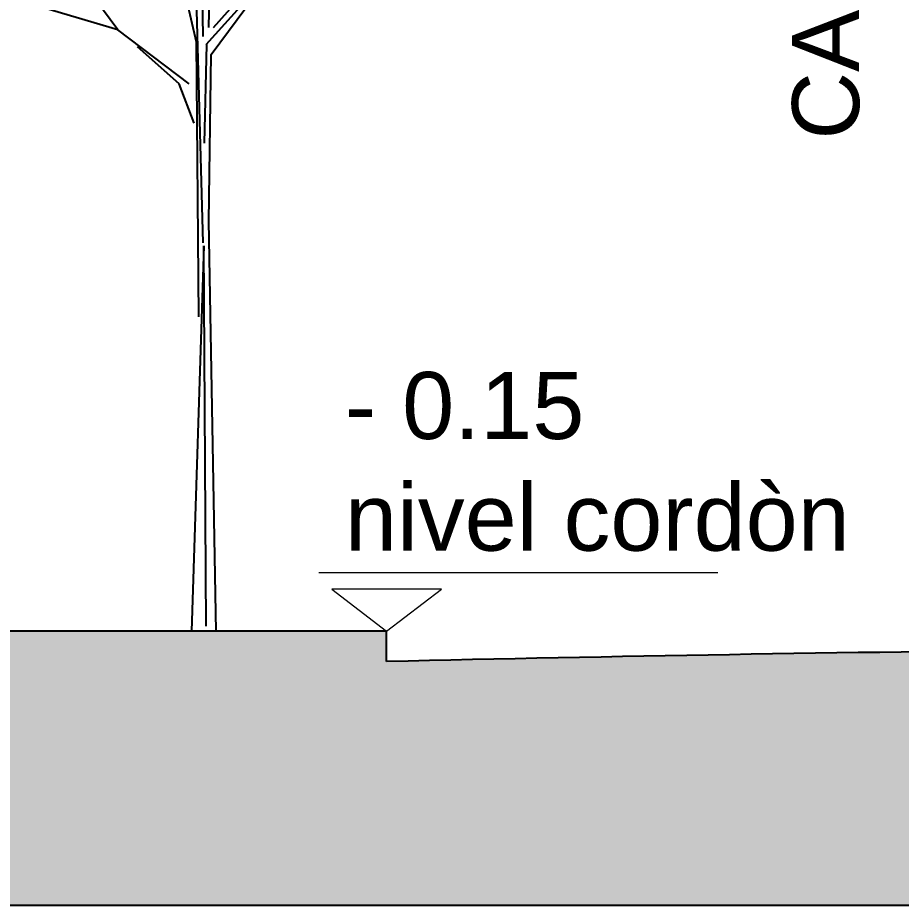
# Model space of a CAD drawing. Header units: inches. Extents: x -309 to 190, y -1585 to -1350.
# Drawn here: x 173.593 to 176.493, y -1441.357 to -1438.443 of the extents above; entities that cross this region are included whole.
import ezdxf

# ---------------------------------------------------------------- set-up
doc = ezdxf.new("R2010")
doc.units = ezdxf.units.IN
doc.header["$MEASUREMENT"] = 0
doc.layers.get('0').update_dxf_attribs({"color": 9, "linetype": 'CONTINUOUS'})
doc.layers.add('color gris', color=9, linetype='CONTINUOUS')
doc.layers.add('TEXTOS', color=9, linetype='CONTINUOUS')
doc.layers.add('cotas', color=9, linetype='CONTINUOUS', lineweight=15)
doc.styles.get("Standard").update_dxf_attribs({"font": 'arial.ttf'})

# ---------------------------------------------------------------- blocks, each defined once
blk = doc.blocks.new('Arvls022')
at = {"color": 0, "linetype": 'ByBlock'}
for p, q in [((-0.00254, 0.44041), (-0.00436, 0.51562)), ((0.0014, 0.43367), (0.00228, 0.47548)), ((-0.00436, 0.4207), (-0.04013, 0.46904)), ((-0.00612, 0.44041), (-0.03479, 0.47262)), ((0.00643, 0.42968), (0.01534, 0.46904)), ((-0.00078, 0.42786), (-0.03298, 0.4637)), ((0.0014, 0.28325), (0.00643, 0.46189)), ((0.06367, 0.4386), (0.07979, 0.46012)), ((0.06367, 0.4386), (0.12454, 0.45649)), ((0.01177, 0.39923), (0.06367, 0.4386)), ((0.00057, 0.35597), (-0.00109, 0.42786)), ((0.00461, 0.2291), (0.00643, 0.42968)), ((0.01892, 0.39923), (0.04936, 0.4261)), ((-0.00254, 0.29891), (-0.00436, 0.4207)), ((0.00819, 0.37054), (0.01892, 0.39923)), ((-0.00794, -0.00017), (-0.00254, 0.29891)), ((-0.00078, 0.00341), (0.00103, 0.28102)), ((0.00103, 0.28102), (0.01, -0.00017))]:
    blk.add_line(p, q, dxfattribs=at)

msp = doc.modelspace()

# ---------------------------------------------------------------- hatches: boundary and pattern name
at = {"layer": 'color gris'}
h = msp.add_hatch(color=256, dxfattribs=at)
edge = h.paths.add_edge_path()
edge.add_line((70.8241, -1440.4566), (66.8041, -1440.4566))
edge.add_line((66.8041, -1440.4566), (66.8041, -1440.5566))
edge.add_arc((62.8041, -1639.047), 198.5307, 88.845525, 91.154475)
edge.add_line((58.8041, -1440.5566), (58.8041, -1441.3566))
edge.add_line((58.8041, -1441.3566), (70.8241, -1441.3566))
edge.add_line((70.8241, -1441.3566), (70.8241, -1440.4566))
edge = h.paths.add_edge_path()
edge.add_line((179.3075, -1441.3566), (179.3075, -1440.5102))
edge.add_arc((178.8041, -1610.2361), 169.7266, 89.830052, 91.350432)
edge.add_line((174.8041, -1440.5566), (174.8041, -1440.4566))
edge.add_line((174.8041, -1440.4566), (170.8041, -1440.4566))
edge.add_line((170.8041, -1440.4566), (170.8041, -1441.3566))
edge.add_line((170.8041, -1441.3566), (179.3075, -1441.3566))

# ---------------------------------------------------------------- linework, layer by layer
for points in [[(174.8041, -1440.5566), (174.8041, -1440.4566), (170.8041, -1440.4566), (170.8041, -1440.3066), (70.8241, -1440.3066), (70.8241, -1440.4566), (66.8041, -1440.4566), (66.8041, -1440.5566)], [(58.8041, -1440.5566), (58.8041, -1441.3566), (174.8041, -1441.3566), (179.3075, -1441.3566)]]:
    msp.add_lwpolyline(points)
msp.add_arc((178.8041, -1610.2361), 169.7266, 89.830052, 91.350432)
at = {"layer": 'cotas'}
msp.add_line((174.5814, -1440.2643), (175.8913, -1440.2643), dxfattribs=at)
msp.add_lwpolyline([(174.8041, -1440.4566), (174.9841, -1440.3186), (174.6241, -1440.3186), (174.8041, -1440.4566)], close=True, dxfattribs=at)

# ---------------------------------------------------------------- block references
at = {"xscale": -4.5, "yscale": 4.5, "zscale": 4.5}
msp.add_blockref('Arvls022', (174.2087, -1440.4559), dxfattribs=at)

# ---------------------------------------------------------------- texts
at = {"layer": 'TEXTOS', "insert": (176.1349, -1438.8427), "char_height": 0.22, "attachment_point": 1, "rotation": 90, "line_spacing_factor": 0.843168}
msp.add_mtext('CALLE RECONQUISTA', dxfattribs=at)
at = {"layer": 'TEXTOS', "insert": (174.6673, -1439.6057), "char_height": 0.22, "width": 1.77107, "attachment_point": 1}
msp.add_mtext('- 0.15\\Pnivel cordòn', dxfattribs=at)
msp.add_mtext('- 0.15\\Pnivel cordòn', dxfattribs=at)

doc.saveas('drawing.dxf')
